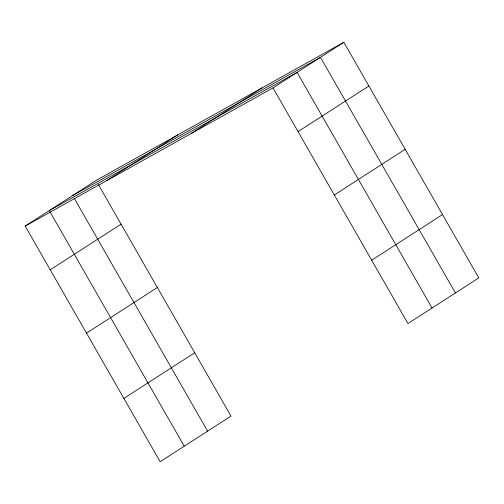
<?xml version="1.0" encoding="UTF-8"?>
<svg xmlns="http://www.w3.org/2000/svg" width="504" height="504" viewBox="0 0 504 504"><rect width="100%" height="100%" fill="white"/><g stroke="black" fill="none" stroke-linecap="round" stroke-linejoin="round"><path stroke-width="0.76" d="M98.387 184.558L230.989 416.09L160.146 461.721L25.2 226.088L96.043 180.463L343.854 42.279L478.8 277.912L407.956 323.536L273.011 87.91L343.854 42.279M106.98 180.489L177.817 134.858M191.23 133.51L262.074 87.879M50.23 269.798L121.073 224.173M298.047 131.62L368.884 85.989M86.505 333.131L157.349 287.507M334.316 194.953L405.159 149.323M123.877 398.387L194.72 352.756M371.687 260.209L442.531 214.578M72.664 195.521L320.475 57.336L455.421 292.969M25.2 226.088L273.011 87.91M432.041 308.026L297.095 72.393L49.285 210.578L184.231 446.204M74.227 198.248L207.61 431.147"/></g></svg>
